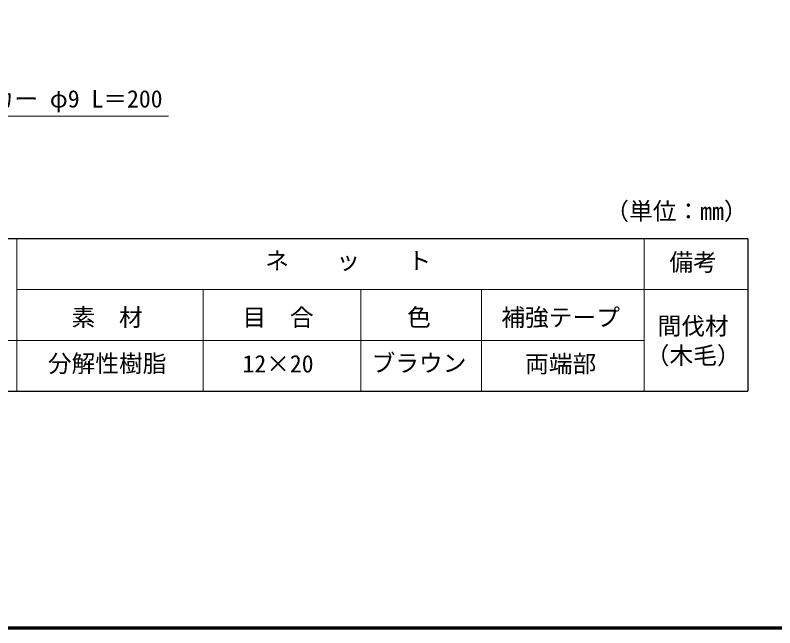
# Model space of a CAD drawing. Units: millimetres, scale not verified. Extents: x 200 to 8200, y 200 to 5825.
# Drawn here: x 1975 to 4215, y 200 to 2006 of the extents above; entities that cross this region are included whole.
import ezdxf
from ezdxf.enums import TextEntityAlignment as Align

# ---------------------------------------------------------------- set-up
doc = ezdxf.new("R2010")
doc.units = ezdxf.units.MM
doc.header["$LTSCALE"] = 20
for name, color, linetype, lineweight in [('C-MTR-FRAM', 5, 'Continuous', 25), ('C-MTR-LINE', 5, 'Continuous', 13), ('C-STR-HTXT', 1, 'Continuous', 13), ('C-TTL', 2, 'Continuous', 70)]:
    doc.layers.add(name, color=color, linetype=linetype, lineweight=lineweight)
doc.layers.add('C-MTR-TXT', color=5, linetype='Continuous')
doc.styles.add('ＭＳ ゴシック', font='')
doc.styles.get('ＭＳ ゴシック').set_extended_font_data('MS Gothic')

msp = doc.modelspace()

# ---------------------------------------------------------------- linework, layer by layer
at = {"layer": 'C-MTR-FRAM'}
for p, q in [((520.78, 1347.23), (4135.24, 1347.23)), ((4135.24, 1346.23), (4135.24, 897.23)), ((520.78, 897.23), (4135.24, 897.23))]:
    msp.add_line(p, q, dxfattribs=at)
at = {"layer": 'C-MTR-LINE'}
for p, q in [((1979.59, 1346.23), (1979.59, 896.23)), ((3829.49, 1346.23), (3829.49, 896.23)), ((1979.59, 1197.23), (2438.86, 1197.23)), ((1979.59, 1197.23), (2656.49, 1197.23)), ((2330.21, 1197.23), (2389.16, 1197.23)), ((2529.38, 1196.23), (2529.38, 896.23)), ((2656.49, 1197.23), (2994.15, 1197.23)), ((2994.15, 1197.23), (2994.15, 897.23)), ((2994.15, 1197.23), (4135.24, 1197.23)), ((3349.63, 1197.23), (3349.63, 897.23)), ((520.78, 1047.23), (3829.49, 1047.23))]:
    msp.add_line(p, q, dxfattribs=at)
at = {"layer": 'C-STR-HTXT'}
msp.add_line((1761.79, 1708.32), (2426.79, 1708.32), dxfattribs=at)
at = {"layer": 'C-TTL'}
msp.add_lwpolyline([(200, 200), (8200, 200), (8200, 5740), (200, 5740)], close=True, dxfattribs=at)

# ---------------------------------------------------------------- texts
at = {"layer": 'C-MTR-TXT', "style": 'ＭＳ ゴシック'}
msp.add_text('（単位：mm）', height=51.32, dxfattribs=at).set_placement((3715.24, 1387.23), align=Align.BOTTOM_LEFT)
for s, p in [('ネ\u3000\u3000ッ\u3000\u3000ト', (2957.03, 1241.23)), ('備考', (3974.46, 1236.68)), ('間伐材', (3974.46, 1048.68)), ('（木毛）', (3974.46, 961.68)), ('分解性樹脂', (2245.82, 938.23)), ('ブラウン', (3165.61, 939.21)), ('両端部', (3583.51, 937.23)), ('12×20', (2749.95, 937.23))]:
    msp.add_text(s, height=51.32, dxfattribs=at).set_placement(p, align=Align.BOTTOM_CENTER)
for s, p in [('素\u3000材', (2245.82, 1115.15)), ('目\u3000合', (2749.95, 1115.15)), ('色', (3165.61, 1115.15)), ('補強テープ', (3583.51, 1115.15))]:
    msp.add_text(s, height=51.32, dxfattribs=at).set_placement(p, align=Align.MIDDLE_CENTER)
at = {"layer": 'C-STR-HTXT', "color": 7, "style": 'ＭＳ ゴシック'}
msp.add_text('アンカー φ9 L＝200', height=51.32, dxfattribs=at).set_placement((1761.79, 1718.32), align=Align.BOTTOM_LEFT)

doc.saveas('drawing.dxf')
